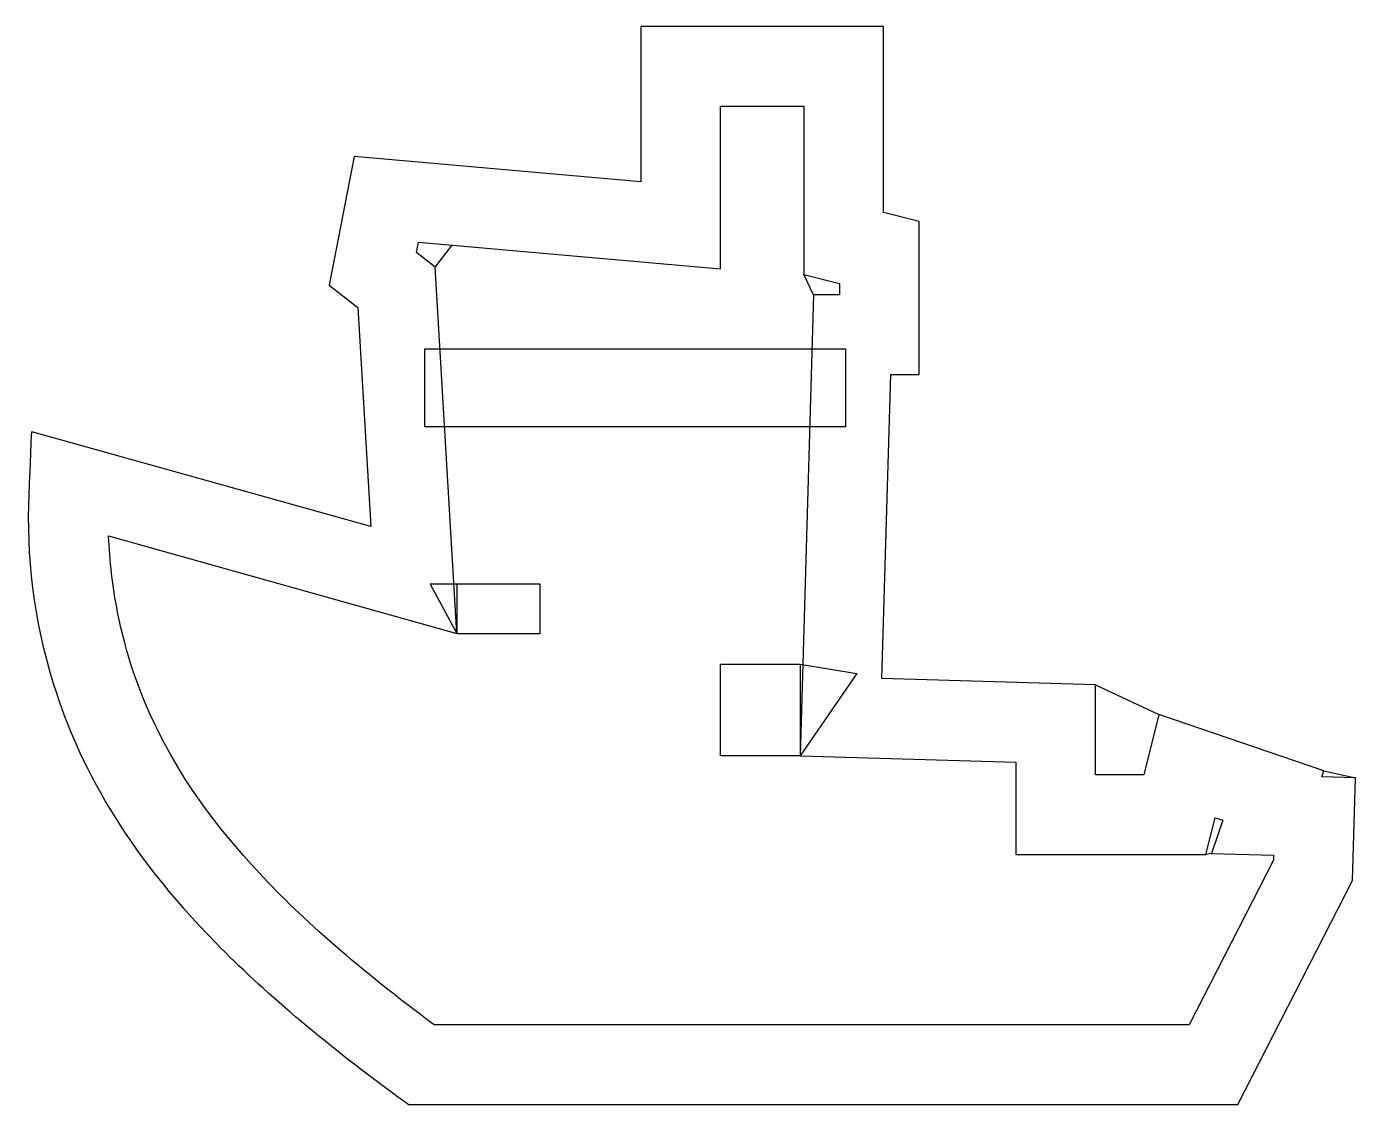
# Model space of a CAD drawing. Header units: millimetres. Extents: x -27.1 to 27.5, y -21.2 to 23.1.
import ezdxf

# ---------------------------------------------------------------- set-up
doc = ezdxf.new("R2010")
doc.units = ezdxf.units.MM
doc.layers.get('0').update_dxf_attribs({"linetype": 'CONTINUOUS'})

msp = doc.modelspace()

# ---------------------------------------------------------------- linework, layer by layer
for p, q in [((8.085, 23.065), (-1.872, 23.065)), ((-1.872, 23.065), (-1.872, 16.685)), ((8.085, 15.435), (8.085, 23.065)), ((1.397, 13.112), (1.397, 19.797)), ((1.397, 19.797), (4.817, 19.797)), ((4.817, 19.797), (4.817, 12.883)), ((-13.643, 17.735), (-14.664, 12.444)), ((-1.872, 16.685), (-13.643, 17.735)), ((9.558, 15.067), (8.085, 15.435)), ((9.558, 8.781), (9.558, 15.067)), ((-11.076, 13.787), (-10.993, 14.217)), ((-10.993, 14.217), (1.397, 13.112)), ((-10.318, 13.193), (-11.076, 13.787)), ((-10.318, 13.193), (-9.613, 14.094)), ((-9.427, -1.851), (-10.318, 13.193)), ((4.817, 12.883), (6.29, 12.515)), ((5.212, 12.05), (4.817, 12.883)), ((-14.664, 12.444), (-13.493, 11.528)), ((5.212, 12.05), (4.665, -6.88)), ((6.29, 12.05), (5.212, 12.05)), ((6.29, 12.515), (6.29, 12.05)), ((-13.493, 11.528), (-12.961, 2.533)), ((8.026, -3.707), (8.387, 8.781)), ((8.387, 8.781), (9.558, 8.781)), ((-12.961, 2.533), (-26.879, 6.431)), ((-23.722, 2.153), (-9.427, -1.851)), ((-9.427, 0.174), (-10.527, 0.174)), ((-10.527, 0.174), (-9.427, -1.851)), ((4.665, -3.117), (7, -3.5)), ((7, -3.5), (4.665, -6.88)), ((16.794, -3.96), (8.026, -3.707)), ((16.794, -7.662), (16.794, -3.96)), ((16.794, -3.96), (19.397, -5.176)), ((19.397, -5.176), (18.776, -7.662)), ((26.167, -7.489), (19.397, -5.176)), ((4.665, -6.88), (13.525, -7.136)), ((13.525, -7.136), (13.525, -10.931)), ((26.08, -7.743), (26.167, -7.489)), ((26.167, -7.489), (27.465, -7.783)), ((18.776, -7.662), (16.794, -7.662)), ((27.465, -7.783), (26.08, -7.743)), ((27.343, -12), (27.465, -7.783)), ((21.328, -10.931), (21.705, -9.419)), ((22.017, -9.525), (21.553, -10.882)), ((21.705, -9.419), (22.017, -9.525)), ((21.553, -10.882), (21.328, -10.931)), ((21.553, -10.882), (24.104, -10.955)), ((13.525, -10.931), (21.328, -10.931)), ((24.097, -11.168), (20.642, -17.923)), ((24.104, -10.955), (24.097, -11.168)), ((22.642, -21.191), (27.343, -12)), ((20.642, -17.923), (-10.356, -17.923)), ((-11.427, -21.191), (22.642, -21.191))]:
    msp.add_line(p, q)
for points in [[(-10.741, 9.827), (6.536, 9.827), (6.536, 6.627), (-10.741, 6.627)], [(-9.427, -1.851), (-6, -1.851), (-6, 0.174), (-9.427, 0.174)], [(4.665, -6.88), (1.395, -6.88), (1.395, -3.117), (4.665, -3.117)]]:
    msp.add_lwpolyline(points, close=True)
for points, knots in [([(-11.427, -21.191), (-11.536, -21.112), (-11.644, -21.032), (-11.753, -20.953), (-11.823, -20.901), (-11.893, -20.85), (-11.964, -20.798), (-14.98, -18.589), (-17.393, -16.528), (-19.304, -14.573), (-23.072, -10.719), (-24.938, -7.236), (-25.951, -4.007), (-26.815, -1.248), (-27.089, 1.367), (-26.985, 3.864), (-26.971, 4.201), (-26.957, 4.537), (-26.943, 4.874), (-26.922, 5.393), (-26.9, 5.912), (-26.879, 6.431)], [-1.013028, -1.013028, -1.013028, -1.013028, -1.005123, -1.005123, -1.005123, -1, -1, -1, -0.785362, -0.785362, -0.785362, -0.361942, -0.361942, -0.361942, 0, 0, 0, 0.053362, 0.053362, 0.053362, 0.135692, 0.135692, 0.135692, 0.135692]), ([(-10.356, -17.923), (-13.416, -15.659), (-15.753, -13.6), (-17.516, -11.713), (-19.386, -9.712), (-20.631, -7.902), (-21.518, -6.2), (-22.473, -4.366), (-23.022, -2.65), (-23.352, -0.985), (-23.564, 0.084), (-23.682, 1.13), (-23.722, 2.153)], [-0.9919587, -0.9919587, -0.9919587, -0.9919587, -0.7622543, -0.7622543, -0.7622543, -0.518629, -0.518629, -0.518629, -0.2561445, -0.2561445, -0.2561445, -0.0875489, -0.0875489, -0.0875489, -0.0875489])]:
    msp.add_open_spline(points, degree=3, knots=knots)

doc.saveas('drawing.dxf')
